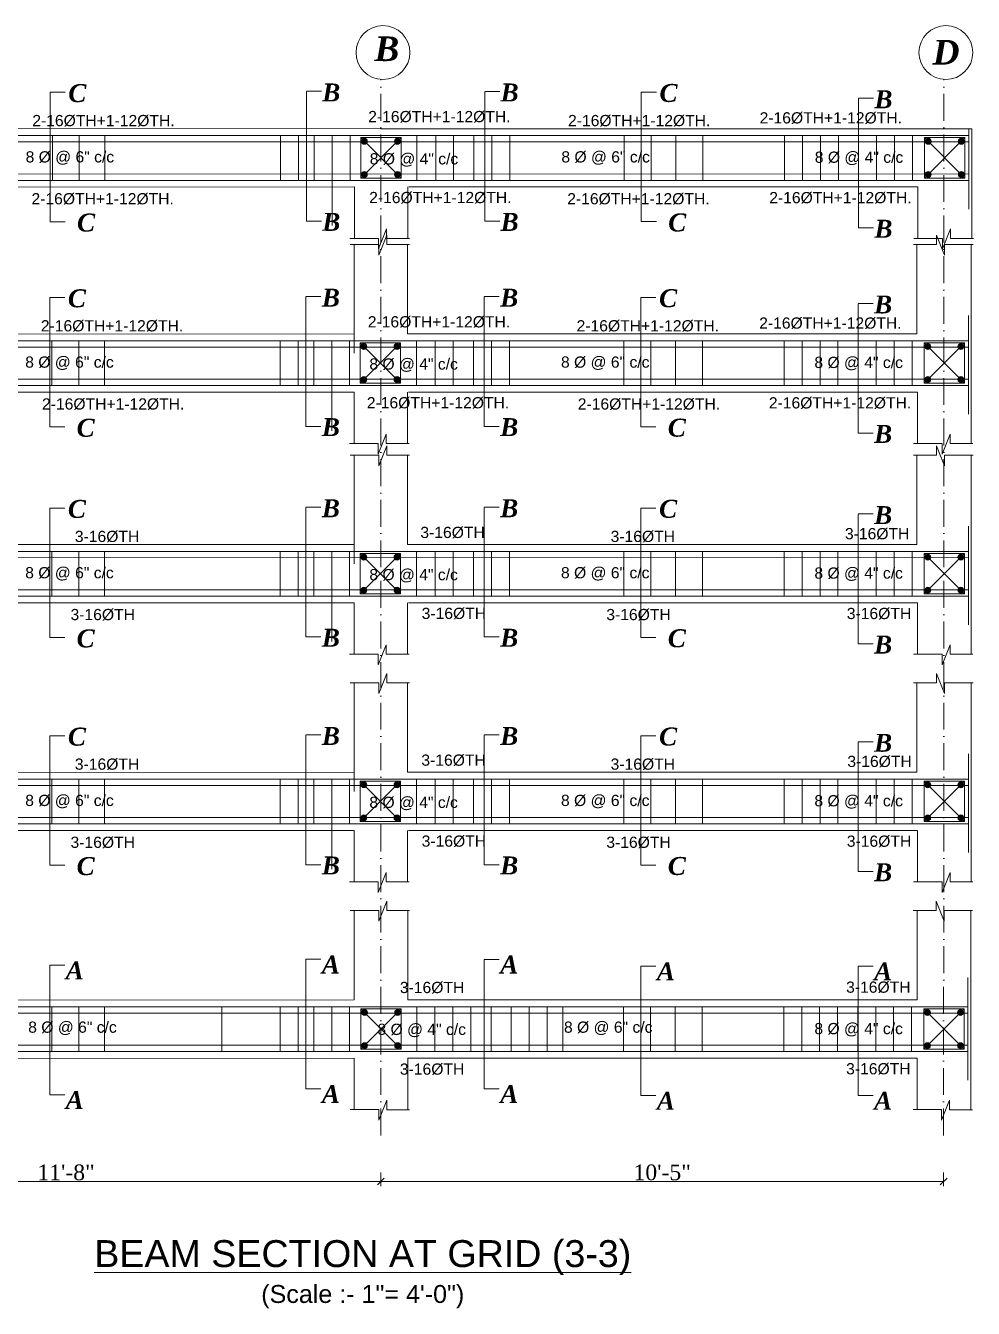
# Model space of a CAD drawing. Header units: inches. Extents: x -4737 to 13205, y 2479 to 13285.
# Drawn here: x 11098 to 11520, y 9944 to 10516 of the extents above; entities that cross this region are included whole.
import ezdxf

# ---------------------------------------------------------------- set-up
doc = ezdxf.new("R2010")
doc.units = ezdxf.units.IN
doc.header["$MEASUREMENT"] = 0
doc.linetypes.add('ACAD_ISO10W100', pattern=[18, 12, -3, 0, -3])
for name, color, linetype, lineweight in [('A-Gridtag', 2, 'Continuous', 13), ('CL', 30, 'ACAD_ISO10W100', 13), ('dim', 172, 'Continuous', 9), ('dimen', 72, 'Continuous', 9), ('REINFORECMENT', 240, 'Continuous', 18), ('SLAB LINE', 47, 'Continuous', 18), ('STIRRUP LINE', 54, 'Continuous', 18), ('Text', 7, 'Continuous', 13), ('TEXT REAL', 93, 'Continuous', 18), ('TEXTT', 7, 'Continuous', 25)]:
    doc.layers.add(name, color=color, linetype=linetype, lineweight=lineweight)
doc.styles.add('kriss', font='arial.ttf', dxfattribs={"height": 7})
doc.styles.add('samar', font='times.ttf')
doc.styles.add('sb', font='timesbi.ttf', dxfattribs={"oblique": 3, "height": 8})
doc.styles.get("Standard").update_dxf_attribs({"font": 'arial.ttf'})
doc.dimstyles.new('Attic 1-48in96', dxfattribs={"dimtxt": 7, "dimasz": 3, "dimexe": 2, "dimexo": 1, "dimgap": 0.5, "dimtad": 1, "dimdec": 0, "dimlfac": 0.5, "dimzin": 3, "dimdsep": 46, "dimlunit": 4, "dimtxsty": 'samar', "dimblk": 'OBLIQUE', "dimcen": 0.09, "dimclrd": 1, "dimclre": 1, "dimadec": 0, "dimazin": 0, "dimtfac": 1, "dimtdec": 0, "dimtix": 1, "dimtmove": 1, "dimatfit": 2, "dimldrblk": 'Arrow 1', "dimfxl": 4, "dimfxlon": 1, "dimtolj": 1, "dimtzin": 0, "dimlwd": 13, "dimlwe": 13, "dimarcsym": 0})

# ---------------------------------------------------------------- blocks, each defined once
blk = doc.blocks.new('_OBLIQUE')
at = {"color": 0, "linetype": 'ByBlock'}
blk.add_line((-0.5, -0.5), (0.5, 0.5), dxfattribs=at)
blk = doc.blocks.new('*D537')
at = {"layer": 'Defpoints', "color": 0, "transparency": 16777216}
for p in [(10975.48, 10021.68), (11255.98, 10021.46), (11255.98, 10000.93)]:
    blk.add_point(p, dxfattribs=at)
at = {"layer": 'dimen', "color": 1, "lineweight": 13, "transparency": 16777216}
for p, q in [((10975.48, 10004.93), (10975.48, 9998.93)), ((11255.98, 10004.93), (11255.98, 9998.93)), ((10975.48, 10000.93), (11255.98, 10000.93))]:
    blk.add_line(p, q, dxfattribs=at)
at = {"layer": 'dimen', "color": 1, "lineweight": 13, "transparency": 16777216, "xscale": 3, "yscale": 3, "zscale": 3, "rotation": 180}
blk.add_blockref('_OBLIQUE', (10975.48, 10000.93), dxfattribs=at)
at = {"layer": 'dimen', "color": 1, "lineweight": 13, "transparency": 16777216, "xscale": 3, "yscale": 3, "zscale": 3}
blk.add_blockref('_OBLIQUE', (11255.98, 10000.93), dxfattribs=at)
at = {"layer": 'dimen', "color": 0, "transparency": 16777216, "insert": (11115.73, 10004.99), "char_height": 7, "attachment_point": 5, "style": 'samar'}
blk.add_mtext('\\A1;11\'-8"', dxfattribs=at)
blk = doc.blocks.new('Arrow 1')
at = {"layer": 'TEXTT'}
blk.add_hatch(color=256, dxfattribs=at).paths.add_polyline_path([(-1.01, 0.42), (-1.01, -0.42), (-0.01, 0)])
blk = doc.blocks.new('*D538')
at = {"layer": 'Defpoints', "color": 0, "transparency": 16777216}
for p in [(11255.98, 10021.46), (11506.85, 10021.46), (11506.85, 10000.93)]:
    blk.add_point(p, dxfattribs=at)
at = {"layer": 'dimen', "color": 1, "lineweight": 13, "transparency": 16777216}
for p, q in [((11255.98, 10004.93), (11255.98, 9998.93)), ((11506.85, 10004.93), (11506.85, 9998.93)), ((11255.98, 10000.93), (11506.85, 10000.93))]:
    blk.add_line(p, q, dxfattribs=at)
at = {"layer": 'dimen', "color": 1, "lineweight": 13, "transparency": 16777216, "xscale": 3, "yscale": 3, "zscale": 3, "rotation": 180}
blk.add_blockref('_OBLIQUE', (11255.98, 10000.93), dxfattribs=at)
at = {"layer": 'dimen', "color": 1, "lineweight": 13, "transparency": 16777216, "xscale": 3, "yscale": 3, "zscale": 3}
blk.add_blockref('_OBLIQUE', (11506.85, 10000.93), dxfattribs=at)
at = {"layer": 'dimen', "color": 0, "transparency": 16777216, "insert": (11381.42, 10004.99), "char_height": 7, "attachment_point": 5, "style": 'samar'}
blk.add_mtext('\\A1;10\'-5"', dxfattribs=at)

msp = doc.modelspace()

# ---------------------------------------------------------------- hatches: boundary and pattern name
at = {"layer": 'REINFORECMENT'}
for points in [[(11249.98, 10464.8, 1), (11247.37, 10464.8, 1)], [(11262.11, 10464.8, -1), (11264.71, 10464.8, -1)], [(11501.29, 10464.8, 1), (11498.69, 10464.8, 1)], [(11513.42, 10464.8, -1), (11516.02, 10464.8, -1)], [(11249.98, 10450.07, -1), (11247.37, 10450.07, -1)], [(11262.11, 10450.07, 1), (11264.71, 10450.07, 1)], [(11501.29, 10450.07, -1), (11498.69, 10450.07, -1)], [(11513.42, 10450.07, 1), (11516.02, 10450.07, 1)], [(11249.8, 10373.29, 1), (11247.2, 10373.29, 1)], [(11261.93, 10373.29, -1), (11264.53, 10373.29, -1)], [(11501.11, 10373.3, 1), (11498.51, 10373.3, 1)], [(11513.24, 10373.3, -1), (11515.84, 10373.3, -1)], [(11249.8, 10358.56, -1), (11247.2, 10358.56, -1)], [(11261.93, 10358.56, 1), (11264.53, 10358.56, 1)], [(11501.11, 10358.56, -1), (11498.51, 10358.56, -1)], [(11513.24, 10358.56, 1), (11515.84, 10358.56, 1)], [(11249.8, 10279.38, 1), (11247.2, 10279.38, 1)], [(11261.93, 10279.38, -1), (11264.53, 10279.38, -1)], [(11501.11, 10279.38, 1), (11498.51, 10279.38, 1)], [(11513.24, 10279.38, -1), (11515.84, 10279.38, -1)], [(11249.8, 10264.65, -1), (11247.2, 10264.65, -1)], [(11261.93, 10264.65, 1), (11264.53, 10264.65, 1)], [(11501.11, 10264.65, -1), (11498.51, 10264.65, -1)], [(11513.24, 10264.65, 1), (11515.84, 10264.65, 1)], [(11249.8, 10177.83, 1), (11247.2, 10177.83, 1)], [(11261.93, 10177.83, -1), (11264.53, 10177.83, -1)], [(11501.11, 10177.84, 1), (11498.51, 10177.84, 1)], [(11513.24, 10177.84, -1), (11515.84, 10177.84, -1)], [(11249.8, 10163.1, -1), (11247.2, 10163.1, -1)], [(11261.93, 10163.1, 1), (11264.53, 10163.1, 1)], [(11501.11, 10163.1, -1), (11498.51, 10163.1, -1)], [(11513.24, 10163.1, 1), (11515.84, 10163.1, 1)], [(11250.07, 10076.29, 1), (11247.46, 10076.29, 1)], [(11262.19, 10076.29, -1), (11264.8, 10076.29, -1)], [(11500.94, 10076.29, 1), (11498.33, 10076.29, 1)], [(11513.06, 10076.29, -1), (11515.67, 10076.29, -1)], [(11250.07, 10061.56, -1), (11247.46, 10061.56, -1)], [(11262.19, 10061.56, 1), (11264.8, 10061.56, 1)], [(11500.94, 10061.56, -1), (11498.33, 10061.56, -1)], [(11513.06, 10061.56, 1), (11515.67, 10061.56, 1)]]:
    msp.add_hatch(color=256, dxfattribs=at).paths.add_polyline_path(points)

# ---------------------------------------------------------------- linework, layer by layer
at = {"layer": 'A-Gridtag', "color": 1}
for centre in [(11256.98, 10504.38), (11507.85, 10504.38)]:
    msp.add_circle(centre, 12, dxfattribs=at)
at = {"layer": 'CL'}
for p, q in [((11255.98, 10021.46), (11256.08, 10492.41)), ((11506.85, 10021.46), (11506.95, 10492.41))]:
    msp.add_line(p, q, dxfattribs=at)
at = {"layer": 'dim', "ltscale": 5}
for p, q in [((11115.35, 10486.65), (11108.64, 10486.65)), ((11108.64, 10486.65), (11108.64, 10449.09)), ((11229.52, 10487.1), (11222.82, 10487.1)), ((11222.82, 10486.95), (11222.82, 10449.39)), ((11309, 10487.09), (11302.3, 10487.09)), ((11302.3, 10486.94), (11302.3, 10449.38)), ((11378.82, 10486.71), (11372.12, 10486.71)), ((11372.12, 10486.71), (11372.12, 10449.15)), ((11475.64, 10484.04), (11468.93, 10484.04)), ((11468.93, 10483.9), (11468.93, 10446.34)), ((11108.64, 10466.48), (11108.64, 10428.92)), ((11222.82, 10466.78), (11222.82, 10429.22)), ((11234.31, 10464.76), (11234.31, 10427.2)), ((11302.3, 10466.77), (11302.3, 10429.21)), ((11372.12, 10466.54), (11372.12, 10428.98)), ((11468.93, 10463.73), (11468.93, 10426.17)), ((11108.64, 10428.92), (11115.35, 10428.92)), ((11222.82, 10429.22), (11229.52, 10429.22)), ((11302.3, 10429.21), (11309, 10429.21)), ((11372.12, 10428.98), (11378.82, 10428.98)), ((11468.93, 10426.17), (11475.64, 10426.17)), ((11115.17, 10395.14), (11108.47, 10395.14)), ((11108.47, 10395.14), (11108.47, 10357.59)), ((11229.35, 10395.59), (11222.64, 10395.59)), ((11222.64, 10395.44), (11222.64, 10357.88)), ((11308.83, 10395.58), (11302.12, 10395.58)), ((11302.12, 10395.43), (11302.12, 10357.87)), ((11378.65, 10395.2), (11371.94, 10395.2)), ((11371.94, 10395.2), (11371.94, 10357.64)), ((11475.46, 10392.53), (11468.76, 10392.53)), ((11468.76, 10392.39), (11468.76, 10354.83)), ((11108.47, 10374.97), (11108.47, 10337.42)), ((11222.64, 10375.27), (11222.64, 10337.71)), ((11234.13, 10373.25), (11234.13, 10335.7)), ((11302.12, 10375.26), (11302.12, 10337.7)), ((11371.94, 10375.03), (11371.94, 10337.47)), ((11468.76, 10372.22), (11468.76, 10334.66)), ((11108.47, 10337.42), (11115.17, 10337.42)), ((11222.64, 10337.71), (11229.35, 10337.71)), ((11302.12, 10337.7), (11308.83, 10337.7)), ((11371.94, 10337.47), (11378.65, 10337.47)), ((11468.76, 10334.66), (11475.46, 10334.66)), ((11229.35, 10301.67), (11222.64, 10301.67)), ((11222.64, 10301.53), (11222.64, 10263.97)), ((11308.83, 10301.66), (11302.12, 10301.66)), ((11302.12, 10301.52), (11302.12, 10263.96)), ((11378.65, 10301.28), (11371.94, 10301.28)), ((11371.94, 10301.28), (11371.94, 10263.73)), ((11115.17, 10301.23), (11108.47, 10301.23)), ((11108.47, 10301.23), (11108.47, 10263.67)), ((11475.46, 10298.62), (11468.76, 10298.62)), ((11468.76, 10298.47), (11468.76, 10260.91)), ((11108.47, 10281.06), (11108.47, 10243.5)), ((11222.64, 10281.36), (11222.64, 10243.8)), ((11234.13, 10279.34), (11234.13, 10241.78)), ((11302.12, 10281.35), (11302.12, 10243.79)), ((11371.94, 10281.11), (11371.94, 10243.55)), ((11468.76, 10278.3), (11468.76, 10240.74)), ((11108.47, 10243.5), (11115.17, 10243.5)), ((11222.64, 10243.8), (11229.35, 10243.8)), ((11302.12, 10243.79), (11308.83, 10243.79)), ((11371.94, 10243.55), (11378.65, 10243.55)), ((11468.76, 10240.74), (11475.46, 10240.74)), ((11115.17, 10199.68), (11108.47, 10199.68)), ((11108.47, 10199.68), (11108.47, 10162.13)), ((11229.35, 10200.13), (11222.64, 10200.13)), ((11222.64, 10199.98), (11222.64, 10162.42)), ((11308.83, 10200.12), (11302.12, 10200.12)), ((11302.12, 10199.97), (11302.12, 10162.42)), ((11378.65, 10199.74), (11371.94, 10199.74)), ((11371.94, 10199.74), (11371.94, 10162.18)), ((11475.46, 10197.08), (11468.76, 10197.08)), ((11468.76, 10196.93), (11468.76, 10159.37)), ((11108.47, 10179.51), (11108.47, 10141.96)), ((11222.64, 10179.81), (11222.64, 10142.25)), ((11234.13, 10177.79), (11234.13, 10140.24)), ((11302.12, 10179.8), (11302.12, 10142.25)), ((11371.94, 10179.57), (11371.94, 10142.01)), ((11468.76, 10176.76), (11468.76, 10139.2)), ((11108.47, 10141.96), (11115.17, 10141.96)), ((11222.64, 10142.25), (11229.35, 10142.25)), ((11302.12, 10142.25), (11308.83, 10142.25)), ((11371.94, 10142.01), (11378.65, 10142.01)), ((11468.76, 10139.2), (11475.46, 10139.2)), ((11115.17, 10097.37), (11108.47, 10097.37)), ((11108.47, 10097.37), (11108.47, 10059.81)), ((11229.35, 10100.04), (11222.64, 10100.04)), ((11222.64, 10100.04), (11222.64, 10062.48)), ((11308.83, 10100.03), (11302.12, 10100.03)), ((11302.12, 10100.03), (11302.12, 10062.47)), ((11378.65, 10096.98), (11371.94, 10096.98)), ((11371.94, 10096.98), (11371.94, 10059.43)), ((11475.46, 10096.98), (11468.76, 10096.98)), ((11468.76, 10096.98), (11468.76, 10059.43)), ((11222.64, 10079.87), (11222.64, 10042.31)), ((11302.12, 10079.86), (11302.12, 10042.3)), ((11108.47, 10077.2), (11108.47, 10039.64)), ((11371.94, 10076.81), (11371.94, 10039.26)), ((11468.76, 10076.81), (11468.76, 10039.26)), ((11108.47, 10039.64), (11115.17, 10039.64)), ((11222.64, 10042.31), (11229.35, 10042.31)), ((11302.12, 10042.3), (11308.83, 10042.3)), ((11371.94, 10039.26), (11378.65, 10039.26)), ((11468.76, 10039.26), (11475.46, 10039.26))]:
    msp.add_line(p, q, dxfattribs=at)
at = {"layer": 'dim', "ltscale": 3}
for p, q in [((11247.04, 10448.44), (11265.04, 10466.44)), ((11247.04, 10466.44), (11265.04, 10448.44)), ((11498.35, 10448.44), (11516.35, 10466.44)), ((11498.35, 10466.44), (11516.35, 10448.44)), ((11244.13, 10418.84), (11244.13, 10378.98)), ((11244.13, 10370.33), (11244.13, 10408.46)), ((11246.86, 10356.93), (11264.86, 10374.93)), ((11246.86, 10374.93), (11264.86, 10356.93)), ((11498.18, 10356.93), (11516.18, 10374.93)), ((11498.18, 10374.93), (11516.18, 10356.93)), ((11244.13, 10324.93), (11244.13, 10285.06)), ((11244.13, 10276.42), (11244.13, 10314.55)), ((11246.86, 10263.01), (11264.86, 10281.01)), ((11246.86, 10281.01), (11264.86, 10263.01)), ((11498.18, 10263.01), (11516.18, 10281.01)), ((11498.18, 10281.01), (11516.18, 10263.01)), ((11244.13, 10223.38), (11244.13, 10183.52)), ((11244.13, 10174.87), (11244.13, 10213)), ((11246.86, 10161.47), (11264.86, 10179.47)), ((11246.86, 10179.47), (11264.86, 10161.47)), ((11498.18, 10161.47), (11516.18, 10179.47)), ((11498.18, 10179.47), (11516.18, 10161.47)), ((11247.13, 10059.93), (11265.13, 10077.93)), ((11247.13, 10077.93), (11265.13, 10059.93)), ((11498, 10059.93), (11516, 10077.93)), ((11498, 10077.93), (11516, 10059.93))]:
    msp.add_line(p, q, dxfattribs=at)
at = {"layer": 'dim', "ltscale": 5}
for points in [[(11268.77, 10421.51), (11258.56, 10421.51), (11258.56, 10425.71), (11254.99, 10416.8), (11254.99, 10421.54), (11242.28, 10421.54)], [(11268.86, 10418.75), (11258.64, 10418.75), (11258.64, 10422.95), (11255.08, 10414.04), (11255.08, 10418.77), (11242.37, 10418.77)], [(11493.45, 10418.75), (11503.66, 10418.75), (11503.66, 10422.95), (11507.22, 10414.04), (11507.22, 10418.77), (11519.94, 10418.77)], [(11520.09, 10421.52), (11509.87, 10421.52), (11509.87, 10425.71), (11506.31, 10416.8), (11506.31, 10421.54), (11493.6, 10421.54)], [(11268.59, 10330.01), (11258.38, 10330.01), (11258.38, 10334.2), (11254.82, 10325.29), (11254.82, 10330.03), (11242.1, 10330.03)], [(11519.91, 10330.01), (11509.69, 10330.01), (11509.69, 10334.2), (11506.13, 10325.29), (11506.13, 10330.03), (11493.42, 10330.03)], [(11268.86, 10324.84), (11258.64, 10324.84), (11258.64, 10329.03), (11255.08, 10320.12), (11255.08, 10324.86), (11242.37, 10324.86)], [(11493.45, 10324.84), (11503.66, 10324.84), (11503.66, 10329.03), (11507.22, 10320.12), (11507.22, 10324.86), (11519.94, 10324.86)], [(11268.59, 10236.09), (11258.38, 10236.09), (11258.38, 10240.28), (11254.82, 10231.38), (11254.82, 10236.11), (11242.1, 10236.11)], [(11519.91, 10236.09), (11509.69, 10236.09), (11509.69, 10240.29), (11506.13, 10231.38), (11506.13, 10236.12), (11493.42, 10236.12)], [(11268.86, 10223.29), (11258.64, 10223.29), (11258.64, 10227.49), (11255.08, 10218.58), (11255.08, 10223.32), (11242.37, 10223.32)], [(11493.45, 10223.29), (11503.66, 10223.29), (11503.66, 10227.49), (11507.22, 10218.58), (11507.22, 10223.32), (11519.94, 10223.32)], [(11268.59, 10134.55), (11258.38, 10134.55), (11258.38, 10138.74), (11254.82, 10129.83), (11254.82, 10134.57), (11242.1, 10134.57)], [(11519.91, 10134.55), (11509.69, 10134.55), (11509.69, 10138.74), (11506.13, 10129.84), (11506.13, 10134.57), (11493.42, 10134.57)], [(11268.86, 10121.75), (11258.64, 10121.75), (11258.64, 10125.94), (11255.08, 10117.04), (11255.08, 10121.77), (11242.37, 10121.77)], [(11493.27, 10121.75), (11503.49, 10121.75), (11503.49, 10125.94), (11507.05, 10117.04), (11507.05, 10121.77), (11519.76, 10121.77)], [(11268.86, 10033), (11258.64, 10033), (11258.64, 10037.2), (11255.08, 10028.29), (11255.08, 10033.03), (11242.37, 10033.03)], [(11268.86, 10033), (11258.64, 10033), (11258.64, 10037.2), (11255.08, 10028.29), (11255.08, 10033.03), (11242.37, 10033.03)], [(11519.73, 10033), (11509.51, 10033), (11509.51, 10037.2), (11505.95, 10028.29), (11505.95, 10033.03), (11493.24, 10033.03)]]:
    msp.add_lwpolyline(points, dxfattribs=at)
at = {"layer": 'REINFORECMENT'}
for p, q in [((11518.05, 10467.37), (10964.74, 10467.32)), ((11518.05, 10470.44), (11518.05, 10434.61)), ((11518.05, 10464.57), (10966.44, 10464.52)), ((11518.05, 10450.27), (10966.44, 10450.22)), ((11518.05, 10447.4), (10964.74, 10447.4)), ((11517.88, 10387.06), (11517.88, 10343.11)), ((11517.88, 10375.86), (10964.56, 10375.81)), ((11517.88, 10373.06), (10966.26, 10373.01)), ((11517.88, 10358.76), (10966.26, 10358.71)), ((11517.88, 10355.9), (10964.56, 10355.9)), ((11517.88, 10293.14), (11517.88, 10249.19)), ((11517.88, 10281.95), (10964.56, 10281.9)), ((11517.88, 10279.15), (10966.26, 10279.1)), ((11517.88, 10261.98), (10964.56, 10261.98)), ((11517.88, 10264.84), (10966.26, 10264.79)), ((11517.88, 10191.6), (11517.88, 10147.65)), ((11517.88, 10180.4), (10964.56, 10180.35)), ((11517.88, 10177.6), (10966.26, 10177.55)), ((11517.88, 10160.44), (10964.56, 10160.44)), ((11517.88, 10163.3), (10966.26, 10163.25)), ((11517.7, 10091.98), (11517.7, 10046.1)), ((11517.7, 10078.86), (10964.56, 10078.81)), ((11517.7, 10076.06), (10966.26, 10076.01)), ((11517.7, 10061.76), (10966.26, 10061.71)), ((11517.7, 10058.89), (10964.56, 10058.89))]:
    msp.add_line(p, q, dxfattribs=at)
for points in [[(11265.04, 10448.44), (11247.04, 10448.44), (11247.04, 10466.44), (11265.04, 10466.44)], [(11516.35, 10448.44), (11498.35, 10448.44), (11498.35, 10466.44), (11516.35, 10466.44)], [(11264.86, 10356.93), (11246.86, 10356.93), (11246.86, 10374.93), (11264.86, 10374.93)], [(11516.18, 10356.93), (11498.18, 10356.93), (11498.18, 10374.93), (11516.18, 10374.93)], [(11264.86, 10263.01), (11246.86, 10263.01), (11246.86, 10281.01), (11264.86, 10281.01)], [(11516.18, 10263.01), (11498.18, 10263.01), (11498.18, 10281.01), (11516.18, 10281.01)], [(11264.86, 10161.47), (11246.86, 10161.47), (11246.86, 10179.47), (11264.86, 10179.47)], [(11516.18, 10161.47), (11498.18, 10161.47), (11498.18, 10179.47), (11516.18, 10179.47)], [(11265.13, 10059.93), (11247.13, 10059.93), (11247.13, 10077.93), (11265.13, 10077.93)], [(11516, 10059.93), (11498, 10059.93), (11498, 10077.93), (11516, 10077.93)]]:
    msp.add_lwpolyline(points, close=True, dxfattribs=at)
for centre in [(11248.68, 10464.8), (11263.41, 10464.8), (11499.99, 10464.8), (11514.72, 10464.8), (11248.68, 10450.07), (11263.41, 10450.07), (11499.99, 10450.07), (11514.72, 10450.07), (11248.5, 10373.29), (11263.23, 10373.29), (11499.81, 10373.3), (11514.54, 10373.3), (11248.5, 10358.56), (11263.23, 10358.56), (11499.81, 10358.56), (11514.54, 10358.56), (11248.5, 10279.38), (11263.23, 10279.38), (11499.81, 10279.38), (11514.54, 10279.38), (11248.5, 10264.65), (11263.23, 10264.65), (11499.81, 10264.65), (11514.54, 10264.65), (11248.5, 10177.83), (11263.23, 10177.83), (11499.81, 10177.84), (11514.54, 10177.84), (11248.5, 10163.1), (11263.23, 10163.1), (11499.81, 10163.1), (11514.54, 10163.1), (11248.76, 10076.29), (11263.5, 10076.29), (11499.63, 10076.29), (11514.37, 10076.29), (11248.76, 10061.56), (11263.5, 10061.56), (11499.63, 10061.56), (11514.37, 10061.56)]:
    msp.add_circle(centre, 1.3, dxfattribs=at)
at = {"layer": 'SLAB LINE'}
for p, q in [((11018.47, 10470.33), (11255.96, 10470.49)), ((11506.83, 10470.44), (11255.96, 10470.44)), ((11519.35, 10470.44), (11506.83, 10470.44)), ((11519.35, 10470.44), (11519.35, 10421.52)), ((11244.31, 10444.48), (11016.43, 10444.33)), ((11244.31, 10444.48), (11244.31, 10421.58)), ((11268.04, 10444.44), (11268.04, 10421.51)), ((11268.48, 10444.44), (11495.35, 10444.44)), ((11495.35, 10444.44), (11495.35, 10421.54)), ((11267.86, 10418.75), (11267.86, 10378.93)), ((11494.91, 10418.75), (11494.91, 10378.93)), ((11519.18, 10418.75), (11519.18, 10330.01)), ((11018.29, 10378.83), (11244.13, 10378.96)), ((11494.91, 10378.93), (11267.86, 10378.93)), ((11244.13, 10352.98), (11016.25, 10352.83)), ((11244.13, 10352.98), (11244.13, 10330.08)), ((11267.86, 10352.93), (11267.86, 10330.01)), ((11268.31, 10352.93), (11495.18, 10352.93)), ((11495.18, 10352.93), (11495.18, 10330.03)), ((11267.86, 10324.83), (11267.86, 10285.01)), ((11494.91, 10324.84), (11494.91, 10285.01)), ((11519.18, 10324.84), (11519.18, 10236.09)), ((11018.29, 10284.91), (11244.13, 10285.05)), ((11494.91, 10285.01), (11267.86, 10285.01)), ((11244.13, 10259.06), (11016.25, 10258.91)), ((11244.13, 10259.06), (11244.13, 10236.16)), ((11267.86, 10259.01), (11267.86, 10236.09)), ((11268.31, 10259.01), (11495.18, 10259.01)), ((11495.18, 10259.01), (11495.18, 10236.12)), ((11267.86, 10223.29), (11267.86, 10183.47)), ((11494.91, 10223.29), (11494.91, 10183.47)), ((11519.18, 10223.29), (11519.18, 10134.55)), ((11018.29, 10183.37), (11244.13, 10183.51)), ((11494.91, 10183.47), (11267.86, 10183.47)), ((11244.13, 10157.52), (11016.25, 10157.37)), ((11244.13, 10157.52), (11244.13, 10134.62)), ((11267.86, 10157.47), (11267.86, 10134.55)), ((11268.31, 10157.47), (11495.18, 10157.47)), ((11495.18, 10157.47), (11495.18, 10134.57)), ((11244.13, 10121.77), (11244.13, 10081.93)), ((11268.13, 10121.75), (11268.13, 10081.93)), ((11495, 10121.77), (11495, 10081.93)), ((11519, 10121.75), (11519, 10033)), ((11018.25, 10081.78), (11244.13, 10081.93)), ((11495, 10081.93), (11268.13, 10081.93)), ((11244.13, 10055.93), (11018.25, 10055.78)), ((11244.13, 10055.93), (11244.13, 10033.03)), ((11244.13, 10055.93), (11244.13, 10033.03)), ((11268.13, 10055.93), (11495, 10055.93)), ((11268.13, 10055.93), (11268.13, 10033)), ((11495, 10055.93), (11495, 10033.03))]:
    msp.add_line(p, q, dxfattribs=at)
at = {"layer": 'STIRRUP LINE'}
for p, q in [((11109.63, 10447.32), (11109.63, 10467.31)), ((11121.63, 10447.32), (11121.63, 10467.31)), ((11133.02, 10447.4), (11133.02, 10467.39)), ((11133.02, 10447.32), (11133.02, 10467.31)), ((11211.31, 10447.4), (11211.31, 10467.39)), ((11219.31, 10447.37), (11219.31, 10467.36)), ((11219.31, 10447.37), (11219.31, 10467.36)), ((11226.31, 10447.37), (11226.31, 10467.36)), ((11234.31, 10447.37), (11234.31, 10467.36)), ((11242.31, 10447.37), (11242.31, 10467.36)), ((11272.04, 10447.4), (11272.04, 10467.39)), ((11280.48, 10447.4), (11280.48, 10467.39)), ((11288.48, 10447.4), (11288.48, 10467.39)), ((11297.48, 10447.4), (11297.48, 10467.39)), ((11305.48, 10447.4), (11305.48, 10467.39)), ((11305.48, 10447.4), (11305.48, 10467.39)), ((11313.48, 10447.4), (11313.48, 10467.39)), ((11364.53, 10447.4), (11364.53, 10467.39)), ((11376.52, 10447.4), (11376.52, 10467.39)), ((11387.52, 10447.4), (11387.52, 10467.39)), ((11399.52, 10447.4), (11399.52, 10467.39)), ((11435.93, 10447.4), (11435.93, 10467.39)), ((11443.93, 10447.4), (11443.93, 10467.39)), ((11451.93, 10447.4), (11451.93, 10467.39)), ((11459.93, 10447.4), (11459.93, 10467.39)), ((11468.93, 10447.4), (11468.93, 10467.39)), ((11476.93, 10447.4), (11476.93, 10467.39)), ((11484.93, 10447.4), (11484.93, 10467.39)), ((11492.93, 10447.4), (11492.93, 10467.39)), ((11109.45, 10355.81), (11109.45, 10375.8)), ((11121.45, 10355.81), (11121.45, 10375.8)), ((11132.84, 10355.89), (11132.84, 10375.88)), ((11132.84, 10355.81), (11132.84, 10375.8)), ((11211.13, 10355.89), (11211.13, 10375.88)), ((11219.13, 10355.87), (11219.13, 10375.86)), ((11219.13, 10355.87), (11219.13, 10375.86)), ((11226.13, 10355.87), (11226.13, 10375.86)), ((11234.13, 10355.87), (11234.13, 10375.86)), ((11242.13, 10355.87), (11242.13, 10375.86)), ((11271.86, 10355.89), (11271.86, 10375.88)), ((11280.31, 10355.9), (11280.31, 10375.89)), ((11288.31, 10355.9), (11288.31, 10375.89)), ((11297.31, 10355.9), (11297.31, 10375.89)), ((11305.31, 10355.9), (11305.31, 10375.89)), ((11305.31, 10355.9), (11305.31, 10375.89)), ((11313.31, 10355.9), (11313.31, 10375.89)), ((11364.35, 10355.9), (11364.35, 10375.89)), ((11376.35, 10355.9), (11376.35, 10375.89)), ((11387.35, 10355.9), (11387.35, 10375.89)), ((11399.35, 10355.9), (11399.35, 10375.89)), ((11435.76, 10355.9), (11435.76, 10375.89)), ((11443.76, 10355.9), (11443.76, 10375.89)), ((11451.76, 10355.9), (11451.76, 10375.89)), ((11459.76, 10355.9), (11459.76, 10375.89)), ((11468.76, 10355.9), (11468.76, 10375.89)), ((11476.76, 10355.9), (11476.76, 10375.89)), ((11484.76, 10355.9), (11484.76, 10375.89)), ((11492.76, 10355.9), (11492.76, 10375.89)), ((11109.45, 10261.9), (11109.45, 10281.89)), ((11121.45, 10261.9), (11121.45, 10281.89)), ((11132.84, 10261.97), (11132.84, 10281.96)), ((11132.84, 10261.9), (11132.84, 10281.89)), ((11211.13, 10261.97), (11211.13, 10281.96)), ((11219.13, 10261.95), (11219.13, 10281.94)), ((11219.13, 10261.95), (11219.13, 10281.94)), ((11226.13, 10261.95), (11226.13, 10281.94)), ((11234.13, 10261.95), (11234.13, 10281.94)), ((11242.13, 10261.95), (11242.13, 10281.94)), ((11271.86, 10261.98), (11271.86, 10281.97)), ((11280.31, 10261.98), (11280.31, 10281.97)), ((11288.31, 10261.98), (11288.31, 10281.97)), ((11297.31, 10261.98), (11297.31, 10281.97)), ((11305.31, 10261.98), (11305.31, 10281.97)), ((11305.31, 10261.98), (11305.31, 10281.97)), ((11313.31, 10261.98), (11313.31, 10281.97)), ((11364.35, 10261.98), (11364.35, 10281.97)), ((11376.35, 10261.98), (11376.35, 10281.97)), ((11387.35, 10261.98), (11387.35, 10281.97)), ((11399.35, 10261.98), (11399.35, 10281.97)), ((11435.76, 10261.98), (11435.76, 10281.97)), ((11443.76, 10261.98), (11443.76, 10281.97)), ((11451.76, 10261.98), (11451.76, 10281.97)), ((11459.76, 10261.98), (11459.76, 10281.97)), ((11468.76, 10261.98), (11468.76, 10281.97)), ((11476.76, 10261.98), (11476.76, 10281.97)), ((11484.76, 10261.98), (11484.76, 10281.97)), ((11492.76, 10261.98), (11492.76, 10281.97)), ((11109.45, 10160.36), (11109.45, 10180.35)), ((11121.45, 10160.36), (11121.45, 10180.35)), ((11132.84, 10160.43), (11132.84, 10180.42)), ((11132.84, 10160.36), (11132.84, 10180.35)), ((11211.13, 10160.43), (11211.13, 10180.42)), ((11219.13, 10160.41), (11219.13, 10180.4)), ((11219.13, 10160.41), (11219.13, 10180.4)), ((11226.13, 10160.41), (11226.13, 10180.4)), ((11234.13, 10160.41), (11234.13, 10180.4)), ((11242.13, 10160.41), (11242.13, 10180.4)), ((11271.86, 10160.43), (11271.86, 10180.43)), ((11280.31, 10160.44), (11280.31, 10180.43)), ((11288.31, 10160.44), (11288.31, 10180.43)), ((11297.31, 10160.44), (11297.31, 10180.43)), ((11305.31, 10160.44), (11305.31, 10180.43)), ((11305.31, 10160.44), (11305.31, 10180.43)), ((11313.31, 10160.44), (11313.31, 10180.43)), ((11364.35, 10160.44), (11364.35, 10180.43)), ((11376.35, 10160.44), (11376.35, 10180.43)), ((11387.35, 10160.44), (11387.35, 10180.43)), ((11399.35, 10160.44), (11399.35, 10180.43)), ((11435.76, 10160.44), (11435.76, 10180.43)), ((11443.76, 10160.44), (11443.76, 10180.43)), ((11451.76, 10160.44), (11451.76, 10180.43)), ((11459.76, 10160.44), (11459.76, 10180.43)), ((11468.76, 10160.44), (11468.76, 10180.43)), ((11476.76, 10160.44), (11476.76, 10180.43)), ((11484.76, 10160.44), (11484.76, 10180.43)), ((11492.76, 10160.44), (11492.76, 10180.43)), ((11109.45, 10058.74), (11109.45, 10078.73)), ((11121.45, 10058.74), (11121.45, 10078.73)), ((11132.84, 10058.82), (11132.84, 10078.81)), ((11132.84, 10058.74), (11132.84, 10078.73)), ((11185.13, 10058.82), (11185.13, 10078.81)), ((11211.13, 10058.82), (11211.13, 10078.81)), ((11219.13, 10058.82), (11219.13, 10078.81)), ((11219.13, 10058.82), (11219.13, 10078.81)), ((11226.13, 10058.82), (11226.13, 10078.81)), ((11234.13, 10058.82), (11234.13, 10078.81)), ((11242.13, 10058.82), (11242.13, 10078.81)), ((11272.13, 10058.89), (11272.13, 10078.88)), ((11280.13, 10058.89), (11280.13, 10078.88)), ((11288.13, 10058.89), (11288.13, 10078.88)), ((11296.13, 10058.89), (11296.13, 10078.88)), ((11296.13, 10058.89), (11296.13, 10078.88)), ((11305.13, 10058.89), (11305.13, 10078.88)), ((11314.13, 10058.89), (11314.13, 10078.88)), ((11322.13, 10058.89), (11322.13, 10078.88)), ((11330.13, 10058.89), (11330.13, 10078.88)), ((11337.13, 10058.89), (11337.13, 10078.88)), ((11364.17, 10058.89), (11364.17, 10078.88)), ((11376.17, 10058.89), (11376.17, 10078.88)), ((11387.17, 10058.89), (11387.17, 10078.88)), ((11399.17, 10058.89), (11399.17, 10078.88)), ((11435.58, 10058.89), (11435.58, 10078.88)), ((11443.58, 10058.89), (11443.58, 10078.88)), ((11451.58, 10058.89), (11451.58, 10078.88)), ((11459.58, 10058.89), (11459.58, 10078.88)), ((11468.58, 10058.89), (11468.58, 10078.88)), ((11476.58, 10058.89), (11476.58, 10078.88)), ((11484.58, 10058.89), (11484.58, 10078.88)), ((11492.58, 10058.89), (11492.58, 10078.88))]:
    msp.add_line(p, q, dxfattribs=at)

# ---------------------------------------------------------------- texts
at = {"color": 7, "linetype": 'ByBlock', "style": 'sb'}
for s, p in [('C', (11116.72, 10482.31)), ('B', (11229.9, 10482.61)), ('B', (11309.38, 10482.6)), ('C', (11380.19, 10482.37)), ('B', (11476.01, 10479.56)), ('B', (11229.9, 10424.89)), ('B', (11309.38, 10424.88)), ('C', (11120.62, 10424.59)), ('C', (11384.09, 10424.64)), ('B', (11476.01, 10421.83)), ('C', (11116.55, 10390.81)), ('B', (11229.72, 10391.1)), ('B', (11309.2, 10391.09)), ('C', (11380.02, 10390.86)), ('B', (11475.84, 10388.05)), ('B', (11229.72, 10333.38)), ('B', (11309.2, 10333.37)), ('C', (11120.44, 10333.08)), ('C', (11383.92, 10333.13)), ('B', (11475.84, 10330.32)), ('C', (11116.55, 10296.89)), ('B', (11229.72, 10297.19)), ('B', (11309.2, 10297.18)), ('C', (11380.02, 10296.95)), ('B', (11475.84, 10294.14)), ('C', (11120.44, 10239.16)), ('B', (11229.72, 10239.46)), ('B', (11309.2, 10239.45)), ('C', (11383.92, 10239.22)), ('B', (11475.84, 10236.41)), ('C', (11116.55, 10195.35)), ('B', (11229.72, 10195.65)), ('B', (11309.2, 10195.64)), ('C', (11380.02, 10195.4)), ('B', (11475.84, 10192.59)), ('C', (11120.44, 10137.62)), ('B', (11229.72, 10137.92)), ('B', (11309.2, 10137.91)), ('C', (11383.92, 10137.67)), ('B', (11475.84, 10134.86)), ('A', (11229.72, 10093.72)), ('A', (11309.2, 10093.71)), ('A', (11115.55, 10091.06)), ('A', (11379.02, 10090.67)), ('A', (11475.84, 10090.67)), ('A', (11229.72, 10036)), ('A', (11309.2, 10035.99)), ('A', (11115.55, 10033.33)), ('A', (11379.02, 10032.94)), ('A', (11475.84, 10032.94))]:
    msp.add_text(s, height=8, dxfattribs=at).set_placement(p)
at = {"layer": 'Text', "char_height": 11, "width": 252.9445, "attachment_point": 1}
for s, insert in [('{\\fBook Antiqua|b1|i1|c0|p18;\\C0;B}', (11253.16, 10511.57)), ('{\\fBook Antiqua|b1|i1|c0|p18;\\C0;D}', (11501.93, 10510.04))]:
    msp.add_mtext(s, dxfattribs=dict(at, insert=insert))
at = {"layer": 'Text', "linetype": 'ByBlock', "char_height": 5, "style": 'kriss'}
for s, insert, width, attachment_point in [('2-16ØTH+1-12ØTH.', (11100.68, 10476.56), 47.7236, 1), ('2-16ØTH+1-12ØTH.', (11250.39, 10478.34), 199.8215, 1), ('2-16ØTH+1-12ØTH.', (11339.45, 10476.56), 47.7236, 1), ('2-16ØTH+1-12ØTH.', (11424.83, 10477.77), 199.8215, 1), ('8 Ø @ 6" c/c', (11137.17, 10460.37), 153.5562, 3), ('8 Ø @ 4" c/c', (11290.54, 10459.5), 49.5162, 3), ('8 Ø @ 6" c/c', (11375.94, 10460.37), 153.5562, 3), ('8 Ø @ 4" c/c', (11488.88, 10460.22), 46.5562, 3), ('2-16ØTH+1-12ØTH.', (11163.79, 10441.7), 33.7236, 3), ('2-16ØTH+1-12ØTH.', (11314.28, 10442.24), 95.8215, 3), ('2-16ØTH+1-12ØTH.', (11402.56, 10441.7), 33.7236, 3), ('2-16ØTH+1-12ØTH.', (11492.59, 10442.19), 95.8215, 3), ('2-16ØTH+1-12ØTH.', (11250.21, 10386.83), 199.8215, 1), ('2-16ØTH+1-12ØTH.', (11104.5, 10385.05), 47.7236, 1), ('2-16ØTH+1-12ØTH.', (11343.27, 10385.05), 47.7236, 1), ('2-16ØTH+1-12ØTH.', (11424.65, 10386.26), 199.8215, 1), ('8 Ø @ 6" c/c', (11136.99, 10368.86), 153.5562, 3), ('8 Ø @ 4" c/c', (11290.37, 10368), 49.5162, 3), ('8 Ø @ 6" c/c', (11375.76, 10368.86), 153.5562, 3), ('8 Ø @ 4" c/c', (11488.71, 10368.71), 46.5562, 3), ('2-16ØTH+1-12ØTH.', (11168.48, 10350.19), 33.7236, 3), ('2-16ØTH+1-12ØTH.', (11313.24, 10350.73), 95.8215, 3), ('2-16ØTH+1-12ØTH.', (11407.25, 10350.19), 33.7236, 3), ('2-16ØTH+1-12ØTH.', (11492.42, 10350.68), 95.8215, 3), ('3-16ØTH', (11119.66, 10291.13), 47.7236, 1), ('3-16ØTH', (11273.63, 10292.91), 199.8215, 1), ('3-16ØTH', (11358.43, 10291.13), 47.7236, 1), ('3-16ØTH', (11462.87, 10292.35), 199.8215, 1), ('8 Ø @ 6" c/c', (11136.99, 10274.94), 153.5562, 3), ('8 Ø @ 4" c/c', (11290.37, 10274.08), 49.5162, 3), ('8 Ø @ 6" c/c', (11375.76, 10274.94), 153.5562, 3), ('8 Ø @ 4" c/c', (11488.71, 10274.79), 46.5562, 3), ('3-16ØTH', (11146.45, 10256.28), 33.7236, 3), ('3-16ØTH', (11302.94, 10256.81), 95.8215, 3), ('3-16ØTH', (11385.23, 10256.28), 33.7236, 3), ('3-16ØTH', (11492.42, 10256.76), 95.8215, 3), ('3-16ØTH', (11119.66, 10189.59), 47.7236, 1), ('3-16ØTH', (11274.08, 10191.37), 199.8215, 1), ('3-16ØTH', (11358.43, 10189.59), 47.7236, 1), ('3-16ØTH', (11463.93, 10190.8), 199.8215, 1), ('8 Ø @ 6" c/c', (11136.99, 10173.4), 153.5562, 3), ('8 Ø @ 4" c/c', (11290.37, 10172.54), 49.5162, 3), ('8 Ø @ 6" c/c', (11375.76, 10173.4), 153.5562, 3), ('8 Ø @ 4" c/c', (11488.71, 10173.25), 46.5562, 3), ('3-16ØTH', (11146.45, 10154.74), 33.7236, 3), ('3-16ØTH', (11302.94, 10155.27), 95.8215, 3), ('3-16ØTH', (11385.23, 10154.74), 33.7236, 3), ('3-16ØTH', (11492.42, 10155.22), 95.8215, 3), ('3-16ØTH', (11293.24, 10089.99), 96.8215, 3), ('3-16ØTH', (11492.11, 10090.14), 95.8215, 3), ('8 Ø @ 6" c/c', (11138.33, 10072.3), 155.5562, 3), ('8 Ø @ 6" c/c', (11377.1, 10072.3), 155.5562, 3), ('8 Ø @ 4" c/c', (11293.98, 10071.33), 51.5162, 3), ('8 Ø @ 4" c/c', (11488.71, 10071.66), 46.5562, 3), ('3-16ØTH', (11293.24, 10053.6), 96.8215, 3), ('3-16ØTH', (11492.11, 10053.75), 95.8215, 3)]:
    msp.add_mtext(s, dxfattribs=dict(at, insert=insert, width=width, attachment_point=attachment_point))
at = {"layer": 'TEXT REAL', "insert": (11247.97, 9959.61), "char_height": 12, "width": 320.6467, "attachment_point": 5, "style": 'kriss'}
msp.add_mtext('{\\LBEAM SECTION AT GRID (3-3)\\P\\H0.6667x;\\l(Scale :- 1"= 4\'-0")}', dxfattribs=at)

# ---------------------------------------------------------------- dimensions: what is measured, and where the dimension line sits
at = {"layer": 'dimen'}
for base, p1, p2, picture, middle in [((11255.98, 10000.93), (10975.48, 10021.68), (11255.98, 10021.46), '*D537', (11115.73, 10004.99)), ((11506.85, 10000.93), (11255.98, 10021.46), (11506.85, 10021.46), '*D538', (11381.42, 10004.99))]:
    dim = msp.add_linear_dim(base=base, p1=p1, p2=p2, dimstyle='Attic 1-48in96', dxfattribs=at)
    dim.commit()
    dim.dimension.update_dxf_attribs({"geometry": picture, "text_midpoint": middle})

doc.saveas('drawing.dxf')
